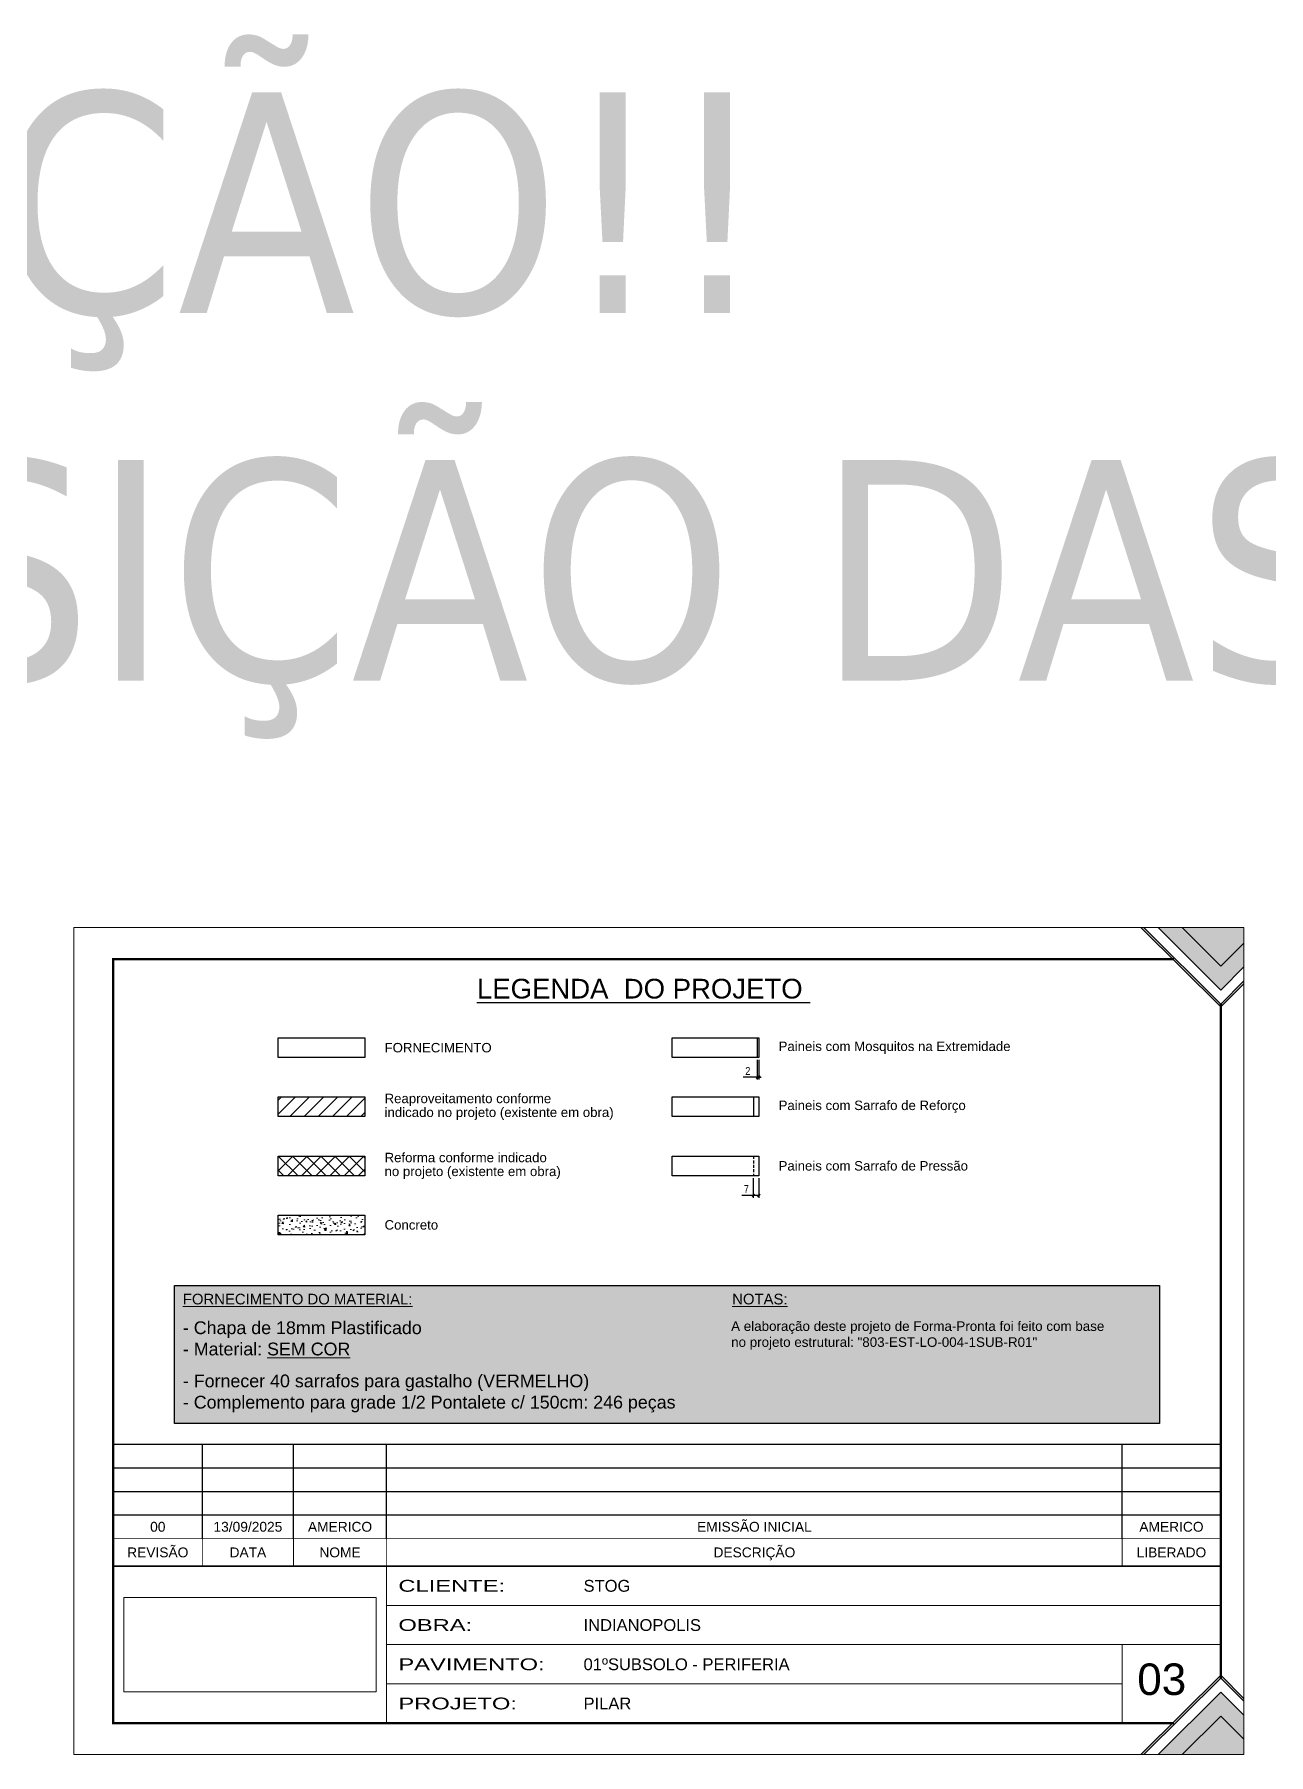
# Model space of a CAD drawing. Extents: x 71 to 6311, y -2991 to 2643.
# Drawn here: x 3191 to 4758, y 459 to 2643 of the extents above; entities that cross this region are included whole.
import ezdxf
from ezdxf.enums import TextEntityAlignment as Align

# ---------------------------------------------------------------- set-up
doc = ezdxf.new("R2010")
doc.units = 0
doc.linetypes.add('CONTINUO', pattern=[0])
doc.linetypes.add('HIDDEN', pattern=[0.375, 0.25, -0.125])
for name, color, linetype, lineweight in [('CARIMBO', 255, 'Continuous', 9), ('Folhas', 255, 'Continuous', 9), ('Hachura', 251, 'Continuous', 9)]:
    doc.layers.add(name, color=color, linetype=linetype, lineweight=lineweight)
for name, color, linetype in [('COTA', 241, 'Continuous'), ('Painéis', 200, 'Continuous'), ('SARR_2.2x7', 40, 'Continuous'), ('TEXTO', 3, 'Continuous')]:
    doc.layers.add(name, color=color, linetype=linetype)
doc.styles.add('ARIAL', font='arial.ttf')
doc.styles.add('COTA TECNICA-50', font='techl___.ttf', dxfattribs={"height": 10})
doc.styles.add('TAHOMA', font='tahoma.ttf')
doc.styles.add('Tecnologia', font='')
doc.styles.get('Tecnologia').set_extended_font_data('Forgotten Futurist')
doc.dimstyles.new('COTA PAINEL-50', dxfattribs={"dimtxt": 10, "dimasz": 3, "dimexe": 3, "dimexo": 3, "dimgap": 3, "dimtad": 1, "dimdec": 1, "dimzin": 9, "dimdsep": 46, "dimtxsty": 'COTA TECNICA-50', "dimblk1": 'OBLIQUE', "dimblk2": 'OBLIQUE', "dimsah": 1, "dimcen": 0.9, "dimclrd": 4, "dimclre": 4, "dimclrt": 240, "dimadec": 1, "dimazin": 3, "dimtfac": 1, "dimtdec": 1, "dimtmove": 0, "dimatfit": 3, "dimfxl": 1, "dimtolj": 1, "dimtzin": 12, "dimarcsym": 0})
picture_1 = doc.add_image_def('image1.jpg', size_in_pixel=(1600, 599))

# ---------------------------------------------------------------- blocks, each defined once
blk = doc.blocks.new('9999999999')
at = {"transparency": 33554687}
h = blk.add_hatch(color=30, dxfattribs=at)
h.dxf.hatch_style = 1
h.paths.add_polyline_path([(1357.7, 1050), (1354, 1050), (1455.5, 949.3), (1485, 978.7), (1485, 982.3), (1455.5, 953)])
at = {"true_color": 0x000000, "transparency": 33554687}
h = blk.add_hatch(color=18, dxfattribs=at)
h.dxf.hatch_style = 1
h.paths.add_polyline_path([(1406.6, 1050), (1376.2, 1050), (1455.5, 970.8), (1485, 1000.1), (1485, 1030.4), (1455.5, 1001.1)])
at = {"true_color": 0xff7f00, "transparency": 33554687}
h = blk.add_hatch(color=30, dxfattribs=at)
h.dxf.hatch_style = 1
h.paths.add_polyline_path([(1485, 1030.4), (1485, 1050), (1406.6, 1050), (1455.5, 1001.1)])
at = {"transparency": 33554687}
h = blk.add_hatch(color=30, dxfattribs=at)
h.dxf.hatch_style = 1
h.paths.add_polyline_path([(1357.7, 0), (1354, 0), (1455.5, 100.7), (1485, 71.3), (1485, 67.7), (1455.5, 97)])
at = {"true_color": 0x000000, "transparency": 33554687}
h = blk.add_hatch(color=18, dxfattribs=at)
h.dxf.hatch_style = 1
h.paths.add_polyline_path([(1406.6, 0), (1376.2, 0), (1455.5, 79.2), (1485, 49.9), (1485, 19.6), (1455.5, 48.9)])
at = {"true_color": 0xff7f00, "transparency": 33554687}
h = blk.add_hatch(color=30, dxfattribs=at)
h.dxf.hatch_style = 1
h.paths.add_polyline_path([(1485, 19.6), (1485, 0), (1406.6, 0), (1455.5, 48.9)])
at = {"color": 30, "linetype": 'CONTINUO'}
for p, q in [((396.9, 40), (396.9, 239.2)), ((396.9, 189.4), (1455.5, 189.4)), ((396.9, 139.6), (1455.5, 139.6)), ((1330.4, 139.6), (1330.4, 40)), ((396.9, 89.8), (1330.4, 89.8))]:
    blk.add_line(p, q, dxfattribs=at)
at = {"color": 30, "transparency": 33554687}
for points in [[(1485, 978.7), (1455.5, 949.3), (1354, 1050)], [(1485, 982.3), (1455.5, 953), (1357.7, 1050)], [(1376.2, 1050), (1455.5, 970.8), (1485, 1000.1)], [(1406.6, 1050), (1455.5, 1001.1), (1485, 1030.4)], [(1485, 71.3), (1455.5, 100.7), (1354, 0)], [(1485, 67.7), (1455.5, 97), (1357.7, 0)], [(1376.2, 0), (1455.5, 79.2), (1485, 49.9)], [(1406.6, 0), (1455.5, 48.9), (1485, 19.6)]]:
    blk.add_lwpolyline(points, dxfattribs=at)
at = {"color": 30, "linetype": 'CONTINUO', "const_width": 2}
blk.add_lwpolyline([(1455.5, 97), (1455.5, 239.2), (50, 239.2), (50, 40), (1396.2, 40)], dxfattribs=at)
at = {"layer": 'Folhas'}
blk.add_lwpolyline([(0, 0), (1485, 0), (1485, 1050), (0, 1050)], close=True, dxfattribs=at)
at = {"layer": 'Folhas', "color": 30, "const_width": 3}
for points in [[(1396.2, 1010), (50, 1010), (50, 40), (1396.2, 40)], [(1455.5, 97), (1455.5, 953)]]:
    blk.add_lwpolyline(points, dxfattribs=at)
at = {"layer": 'TEXTO', "color": 7, "style": 'Tecnologia', "width": 1.5}
for s, p in [('CLIENTE:', (411.9, 214.3)), ('OBRA:', (411.9, 164.5)), ('PAVIMENTO:', (411.9, 114.7)), ('PROJETO:', (411.9, 64.9))]:
    blk.add_text(s, height=15, dxfattribs=at).set_placement(p, align=Align.MIDDLE_LEFT)
at = {"layer": 'TEXTO', "color": 7, "linetype": 'Continuous', "ltscale": 5, "style": 'ARIAL'}
for s, p in [('STOG', (646.9, 214.3)), ('INDIANOPOLIS', (646.9, 164.5)), ('01ºSUBSOLO - PERIFERIA', (646.9, 114.7)), ('PILAR', (646.9, 64.9))]:
    blk.add_text(s, height=15, dxfattribs=at).set_placement(p, align=Align.MIDDLE_LEFT)
image = blk.add_image(picture_1, insert=(63.5, 79.7), size_in_units=(320, 119.8))
image.dxf.flags = 7
blk = doc.blocks.new('_Oblique')
at = {"color": 0, "linetype": 'ByBlock', "lineweight": -2}
blk.add_line((-0.5, -0.5), (0.5, 0.5), dxfattribs=at)
blk = doc.blocks.new('*D122')
at = {"layer": 'COTA', "color": 4, "lineweight": -2, "transparency": 16777216}
for p, q in [((4108.8, 1340.5), (4108.8, 1315.5)), ((4110.8, 1340.5), (4110.8, 1315.5)), ((4108.8, 1318.5), (4090.7, 1318.5)), ((4110.8, 1318.5), (4108.8, 1318.5)), ((4110.8, 1318.5), (4113.8, 1318.5))]:
    blk.add_line(p, q, dxfattribs=at)
at = {"layer": 'Defpoints', "color": 0, "transparency": 16777216}
for p in [(4108.8, 1343.5), (4110.8, 1343.5), (4108.8, 1318.5)]:
    blk.add_point(p, dxfattribs=at)
at = {"layer": 'COTA', "color": 4, "lineweight": -2, "transparency": 16777216, "xscale": 3, "yscale": 3, "zscale": 3}
blk.add_blockref('_Oblique', (4108.8, 1318.5), dxfattribs=at)
at = {"layer": 'COTA', "color": 4, "lineweight": -2, "transparency": 16777216, "xscale": 3, "yscale": 3, "zscale": 3, "rotation": 180}
blk.add_blockref('_Oblique', (4110.8, 1318.5), dxfattribs=at)
at = {"layer": 'COTA', "color": 240, "transparency": 16777216, "insert": (4096.8, 1326.5), "char_height": 10, "attachment_point": 5, "style": 'COTA TECNICA-50'}
blk.add_mtext('\\A1;2', dxfattribs=at)
blk = doc.blocks.new('*D123')
at = {"layer": 'COTA', "color": 4, "lineweight": -2, "transparency": 16777216}
for p, q in [((4103.8, 1190.5), (4103.8, 1165.5)), ((4110.8, 1190.5), (4110.8, 1165.5)), ((4103.8, 1168.5), (4089.1, 1168.5)), ((4110.8, 1168.5), (4103.8, 1168.5))]:
    blk.add_line(p, q, dxfattribs=at)
at = {"layer": 'Defpoints', "color": 0, "transparency": 16777216}
for p in [(4103.8, 1193.5), (4110.8, 1193.5), (4103.8, 1168.5)]:
    blk.add_point(p, dxfattribs=at)
at = {"layer": 'COTA', "color": 4, "lineweight": -2, "transparency": 16777216, "xscale": 3, "yscale": 3, "zscale": 3, "rotation": 180}
blk.add_blockref('_Oblique', (4103.8, 1168.5), dxfattribs=at)
at = {"layer": 'COTA', "color": 4, "lineweight": -2, "transparency": 16777216, "xscale": 3, "yscale": 3, "zscale": 3}
blk.add_blockref('_Oblique', (4110.8, 1168.5), dxfattribs=at)
at = {"layer": 'COTA', "color": 240, "transparency": 16777216, "insert": (4095, 1176.6), "char_height": 10, "attachment_point": 5, "style": 'COTA TECNICA-50'}
blk.add_mtext('\\A1;7', dxfattribs=at)

msp = doc.modelspace()

# ---------------------------------------------------------------- hatches: boundary and pattern name
at = {"layer": 'Hachura', "linetype": 'ByBlock', "transparency": 33554687}
h = msp.add_hatch(dxfattribs=at)
h.set_pattern_fill('ANSI31', color=256, scale=4)
h.set_pattern_definition([(45, (-36.912, -75), (-8.980256, 8.980256), [])])
h.paths.add_polyline_path([(3500.833, 1293.504), (3500.833, 1268.504), (3610.833, 1268.504), (3610.833, 1293.504)])
at = {"layer": 'Hachura', "transparency": 33554687}
h = msp.add_hatch(dxfattribs=at)
h.set_pattern_fill('ANSI37', color=256, scale=4)
h.set_pattern_definition([(45, (-36.912, -75), (-8.980256, 8.980256), []), (135, (-36.912, -75), (-8.980256, -8.980256), [])])
h.paths.add_polyline_path([(3610.833, 1218.504), (3500.833, 1218.504), (3500.833, 1193.504), (3610.833, 1193.504)])
h = msp.add_hatch(dxfattribs=at)
h.set_pattern_fill('AR-CONC', color=241, scale=0.1)
h.set_pattern_definition([(50, (-36.912, -1e-12), (18.218467, -1.59391), [1.905, -20.955]), (355, (-36.912, -1e-12), (-3.52434, 19.10568), [1.524, -16.76406]), (100.45144, (-35.393, -0.133), (14.694125, 17.511775), [1.619, -17.809024]), (46.1842, (-36.912, 5.08), (27.1079, -4.20423), [2.8575, -31.4325]), (96.63556, (-34.653, 4.73), (23.74041, 24.74261), [2.4285, -26.71356]), (351.18415, (-36.912, 5.08), (23.74041, 24.74261), [2.286, -25.14597]), (21, (-34.372, 3.81), (15.16144, -10.22652), [1.905, -20.955]), (326, (-34.372, 3.81), (6.1802, 18.4188), [1.524, -16.764]), (71.45144, (-33.108, 2.958), (21.34164, 8.19228), [1.619, -17.80899]), (37.5, (-36.9116, -1e-12), (0.30886, 8.455504), [0, -16.5608, 0, -17.018, 0, -16.8275]), (7.5, (-36.912, -1e-12), (6.681966, 10.018057), [0, -9.7028, 0, -16.1798, 0, -6.4135]), (327.5, (-42.576, -1e-12), (13.55906, -0.572874), [0, -6.35, 0, -19.812, 0, -26.289]), (317.5, (-45.116, -1e-12), (14.812918, 2.54265), [0, -8.255, 0, -13.1572, 0, -18.669])])
h.paths.add_polyline_path([(3610.833, 1143.504), (3500.833, 1143.504), (3500.833, 1118.504), (3610.833, 1118.504)])
at = {"layer": 'Hachura'}
h = msp.add_hatch(color=8, dxfattribs=at)
h.set_gradient(color1=(112, 112, 112), one_color=1, tint=1, name='SPHERICAL')
h.paths.add_polyline_path([(3369.199, 1053.911), (4619.199, 1053.911), (4619.199, 878.911), (3369.199, 878.911)])

# ---------------------------------------------------------------- linework, layer by layer
at = {"color": 30}
for p, q in [((3291.471, 852.748), (4696.927, 852.748)), ((3404.568, 732.748), (3404.568, 852.748)), ((3520.228, 732.748), (3520.228, 852.748)), ((3638.389, 732.748), (3638.389, 852.748)), ((4571.885, 732.748), (4571.885, 852.748)), ((3291.471, 822.748), (4696.927, 822.748)), ((3291.471, 792.748), (4696.927, 792.748)), ((3291.471, 762.748), (4696.927, 762.748))]:
    msp.add_line(p, q, dxfattribs=at)
msp.add_lwpolyline([(3369.199, 1053.911), (4619.199, 1053.911), (4619.199, 878.911), (3369.199, 878.911)], close=True, dxfattribs=at)
at = {"color": 30, "const_width": 1}
for points in [[(3291.471, 732.748), (4696.927, 732.748)], [(3404.568, 732.748), (3404.568, 697.748)], [(3520.228, 732.748), (3520.228, 697.748)], [(3638.389, 732.748), (3638.389, 697.748)], [(4571.885, 732.748), (4571.885, 697.748)]]:
    msp.add_lwpolyline(points, dxfattribs=at)
at = {"layer": 'Painéis'}
msp.add_line((4108.833, 1368.504), (4108.833, 1343.504), dxfattribs=at)
for points in [[(3500.833, 1368.504), (3610.833, 1368.504), (3610.833, 1343.504), (3500.833, 1343.504)], [(4000.833, 1368.504), (4110.833, 1368.504), (4110.833, 1343.504), (4000.833, 1343.504)], [(3500.833, 1293.504), (3610.833, 1293.504), (3610.833, 1268.504), (3500.833, 1268.504)], [(4000.833, 1293.504), (4110.833, 1293.504), (4110.833, 1268.504), (4000.833, 1268.504)], [(3500.833, 1218.504), (3610.833, 1218.504), (3610.833, 1193.504), (3500.833, 1193.504)], [(4000.833, 1218.504), (4110.833, 1218.504), (4110.833, 1193.504), (4000.833, 1193.504)], [(3500.833, 1143.504), (3610.833, 1143.504), (3610.833, 1118.504), (3500.833, 1118.504)]]:
    msp.add_lwpolyline(points, close=True, dxfattribs=at)
at = {"layer": 'SARR_2.2x7', "ltscale": 15}
msp.add_line((4103.833, 1293.504), (4103.833, 1268.504), dxfattribs=at)
at = {"layer": 'SARR_2.2x7', "linetype": 'HIDDEN', "ltscale": 15}
msp.add_line((4103.833, 1218.504), (4103.833, 1193.504), dxfattribs=at)

# ---------------------------------------------------------------- block references
at = {"layer": 'Folhas'}
msp.add_blockref('9999999999', (3241.471, 458.504), dxfattribs=at)

# ---------------------------------------------------------------- texts
at = {"color": 0, "linetype": 'Continuous', "ltscale": 5, "style": 'ARIAL'}
msp.add_text('%%ULEGENDA  DO PROJETO ', height=25, dxfattribs=at).set_placement((3964.56, 1418.504), align=Align.CENTER)
at = {"style": 'ARIAL'}
for s, p in [('00', (3348.02, 747.748)), ('13/09/2025', (3462.398, 747.748)), ('AMERICO', (3579.309, 747.748)), ('EMISSÃO INICIAL', (4105.137, 747.748)), ('AMERICO', (4634.406, 747.748)), ('REVISÃO', (3348.02, 715.248)), ('DATA', (3462.398, 715.248)), ('NOME', (3579.309, 715.248)), ('DESCRIÇÃO', (4105.137, 715.248)), ('LIBERADO', (4634.406, 715.248))]:
    msp.add_text(s, height=12.5, dxfattribs=at).set_placement(p, align=Align.MIDDLE_CENTER)
at = {"layer": 'CARIMBO', "color": 5, "style": 'ARIAL'}
for s, p in [('%%UFORNECIMENTO DO MATERIAL:', (3379.873, 1030.119)), ('%%UNOTAS:', (4077.007, 1030.119))]:
    msp.add_text(s, height=13.5, dxfattribs=at).set_placement(p)
at = {"layer": 'CARIMBO', "char_height": 12, "attachment_point": 4, "style": 'ARIAL'}
for s, insert in [('FORNECIMENTO', (3635.833, 1356.004)), ('Paineis com Mosquitos na Extremidade', (4135.833, 1356.004)), ('Paineis com Sarrafo de Reforço', (4135.833, 1281.004)), ('Paineis com Sarrafo de Pressão', (4135.833, 1206.004))]:
    msp.add_mtext(s, dxfattribs=dict(at, insert=insert))
at = {"layer": 'CARIMBO', "char_height": 12, "attachment_point": 4, "line_spacing_factor": 0.877568, "style": 'ARIAL'}
for s, insert in [('Reaproveitamento conforme\\Pindicado no projeto (existente em obra)', (3635.833, 1281.004)), ('Reforma conforme indicado\\Pno projeto (existente em obra)', (3635.833, 1206.004)), ('Concreto', (3635.833, 1131.004))]:
    msp.add_mtext(s, dxfattribs=dict(at, insert=insert))
at = {"layer": 'CARIMBO', "color": 1, "insert": (3379.873, 1008.591), "char_height": 16.2, "attachment_point": 1, "style": 'ARIAL'}
msp.add_mtext('\\pxsm1;{\\C5;- Chapa de 18mm Plastificado\\P\\psm1.5;- Material: \\LSEM COR}\\P\\psm1;- Fornecer 40 sarrafos para gastalho (VERMELHO)\\P\\ps*;- Complemento para grade 1/2 Pontalete c/ 150cm: 246 peças', dxfattribs=at)
at = {"layer": 'CARIMBO', "color": 5, "insert": (4075.651, 1008.591), "char_height": 12.15, "attachment_point": 1, "style": 'ARIAL'}
msp.add_mtext('A elaboração deste projeto de Forma-Pronta foi feito com base\\Pno projeto estrutural: {\\C1;"803-EST-LO-004-1SUB-R01"}', dxfattribs=at)
at = {"layer": 'Defpoints', "insert": (3191.471, 2158.504), "char_height": 280, "attachment_point": 5, "style": 'TAHOMA'}
msp.add_mtext('{\\C1;ATENÇÃO!!\\PNÃO MUDAR A POSIÇÃO DAS FOLHAS}', dxfattribs=at)
at = {"layer": 'Folhas', "style": 'ARIAL'}
msp.add_text('03', height=40, dxfattribs=at).set_placement((4622.102, 554.245), align=Align.MIDDLE)

# ---------------------------------------------------------------- dimensions: what is measured, and where the dimension line sits
at = {"layer": 'COTA'}
for base, p1, p2, picture, middle in [((4108.833, 1318.504), (4110.833, 1343.504), (4108.833, 1343.504), '*D122', (4096.778, 1326.504)), ((4103.833, 1168.504), (4110.833, 1193.504), (4103.833, 1193.504), '*D123', (4094.968, 1176.577))]:
    dim = msp.add_linear_dim(base=base, p1=p1, p2=p2, dimstyle='COTA PAINEL-50', dxfattribs=at)
    dim.commit()
    dim.dimension.update_dxf_attribs({"geometry": picture, "text_midpoint": middle})

doc.saveas('drawing.dxf')
